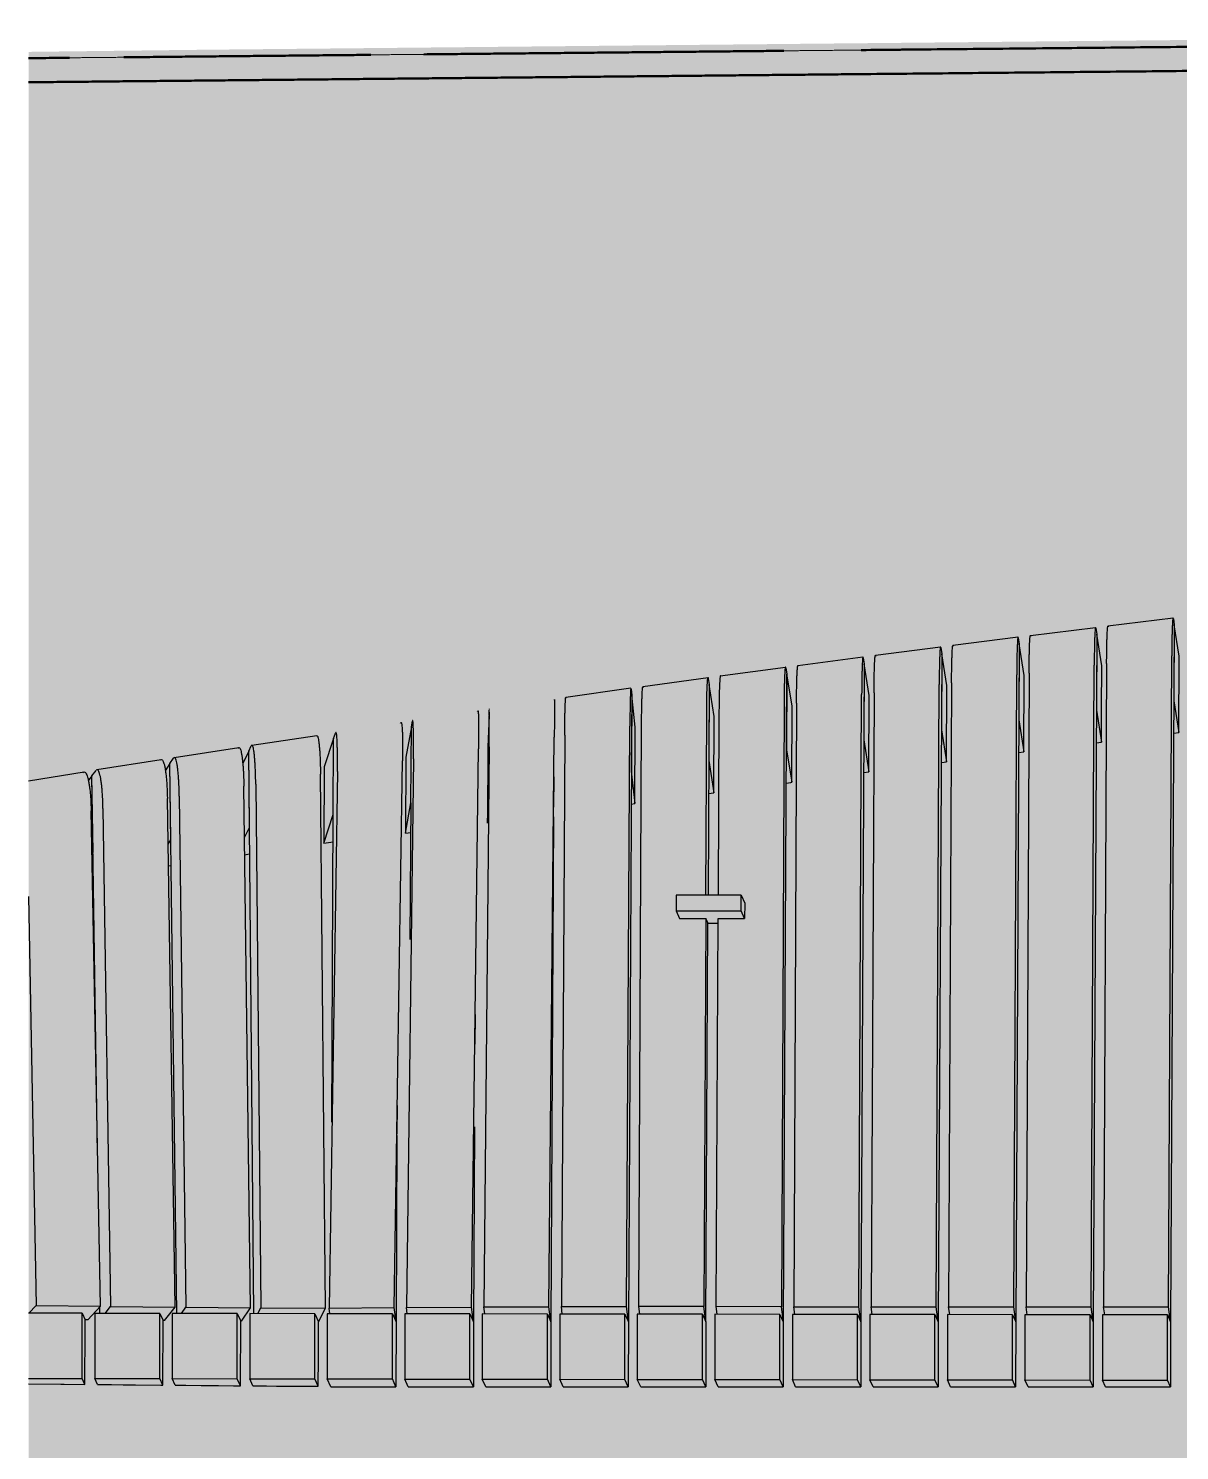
# Model space of a CAD drawing. Header units: metres. Extents: x 0 to 258, y 3 to 25.
# Drawn here: x 18.648 to 19.39, y 22.258 to 23.176 of the extents above; entities that cross this region are included whole.
import ezdxf

# ---------------------------------------------------------------- set-up
doc = ezdxf.new("R2010")
doc.units = ezdxf.units.M
doc.linetypes.add('JacobsDash', pattern=[0.0045, 0.003, -0.0015])
for name, color, linetype, lineweight in [('A-FLOR', 7, 'Continuous', 50), ('A-FLOR-HDLN', 7, 'JacobsDash', 18), ('A-GENM', 7, 'Continuous', 35)]:
    doc.layers.add(name, color=color, linetype=linetype, lineweight=lineweight)

# ---------------------------------------------------------------- blocks, each defined once
blk = doc.blocks.new('BR08_SEATING_NORTH 3 - BR08_SEATING_NORTH 3-5676583-Section 154')
at = {"layer": 'A-GENM', "color": 254, "lineweight": 25, "true_color": 0xd4d4d4}
for p, q in [((345.58702, 22.78455), (345.62903, 22.78974)), ((345.62923, 22.78918), (345.62983, 22.78531)), ((345.63704, 22.79072), (345.67905, 22.7958)), ((345.67984, 22.79137), (345.67751, 22.34152)), ((345.67924, 22.79524), (345.67984, 22.79137)), ((345.67984, 22.79137), (345.67959, 22.74232)), ((345.68301, 22.77106), (345.67984, 22.79137)), ((345.53701, 22.77824), (345.57902, 22.78355)), ((345.57922, 22.78299), (345.57983, 22.7791)), ((345.62983, 22.78531), (345.62753, 22.34152)), ((345.62983, 22.78531), (345.62958, 22.73626)), ((345.63302, 22.76494), (345.62983, 22.78531)), ((345.43697, 22.76519), (345.47898, 22.77074)), ((345.48699, 22.77179), (345.529, 22.77722)), ((345.52982, 22.77276), (345.52756, 22.34152)), ((345.5292, 22.77665), (345.52982, 22.77275)), ((345.52982, 22.77276), (345.52956, 22.72371)), ((345.53303, 22.75228), (345.52982, 22.77276)), ((345.57983, 22.7791), (345.57755, 22.34152)), ((345.57983, 22.7791), (345.57957, 22.73005)), ((345.58302, 22.75868), (345.57983, 22.7791)), ((345.67622, 22.35118), (345.6782, 22.77138)), ((345.68278, 22.72181), (345.68301, 22.77106)), ((345.38692, 22.75846), (345.42893, 22.76412)), ((345.42915, 22.76355), (345.4298, 22.75963)), ((345.47981, 22.76627), (345.47758, 22.34152)), ((345.47919, 22.77017), (345.47981, 22.76626)), ((345.47981, 22.76627), (345.47955, 22.71723)), ((345.48306, 22.74573), (345.47981, 22.76627)), ((345.62624, 22.3512), (345.62818, 22.76533)), ((345.63289, 22.73715), (345.63302, 22.76494)), ((345.63619, 22.76631), (345.63423, 22.3512)), ((345.33697, 22.75158), (345.37899, 22.75737)), ((345.37979, 22.75286), (345.37907, 22.61727)), ((345.37919, 22.75679), (345.37979, 22.75286)), ((345.37979, 22.75286), (345.37953, 22.70384)), ((345.38294, 22.73218), (345.37979, 22.75286)), ((345.4276, 22.34152), (345.4298, 22.75964)), ((345.4298, 22.75964), (345.42954, 22.7106)), ((345.43321, 22.73901), (345.4298, 22.75964)), ((345.52627, 22.35125), (345.52815, 22.75281)), ((345.53615, 22.75384), (345.53427, 22.35124)), ((345.57625, 22.35123), (345.57817, 22.75914)), ((345.5828, 22.70943), (345.58302, 22.75868)), ((345.58617, 22.76015), (345.58425, 22.35122)), ((345.32922, 22.75046), (345.2872, 22.74453)), ((345.32977, 22.74594), (345.32763, 22.34152)), ((345.32936, 22.74988), (345.32977, 22.74595)), ((345.32977, 22.74594), (345.32951, 22.69692)), ((345.33193, 22.72532), (345.32977, 22.74594)), ((345.47629, 22.35128), (345.47812, 22.74634)), ((345.48284, 22.69647), (345.48306, 22.74573)), ((345.48614, 22.74739), (345.48429, 22.35127)), ((345.53281, 22.70303), (345.53303, 22.75228)), ((345.23769, 22.73285), (345.23781, 22.73623)), ((345.38603, 22.73409), (345.38551, 22.61727)), ((345.42804, 22.73974), (345.42631, 22.35132)), ((345.43299, 22.68976), (345.43321, 22.73901)), ((345.43611, 22.74081), (345.4343, 22.3513)), ((345.62958, 22.73626), (345.63279, 22.71569)), ((345.63279, 22.71569), (345.63289, 22.73715)), ((345.67959, 22.74232), (345.68278, 22.72181)), ((345.18759, 22.72553), (345.18407, 22.70607)), ((345.18734, 22.67645), (345.18759, 22.72553)), ((345.18759, 22.72553), (345.18826, 22.72923)), ((345.23769, 22.73285), (345.23697, 22.71262)), ((345.32634, 22.35137), (345.32857, 22.72607)), ((345.33169, 22.67606), (345.33193, 22.72532)), ((345.33434, 22.35137), (345.33613, 22.72722)), ((345.37759, 22.61727), (345.37815, 22.73298)), ((345.38271, 22.68293), (345.38294, 22.73218)), ((345.57957, 22.73005), (345.5828, 22.70943)), ((345.08472, 22.71369), (345.1265, 22.72004)), ((345.13742, 22.71806), (345.13139, 22.6997)), ((345.13718, 22.66891), (345.13742, 22.71806)), ((345.13742, 22.71806), (345.13857, 22.72156)), ((345.27636, 22.35132), (345.27978, 22.71891)), ((345.28655, 22.72012), (345.28436, 22.35134)), ((345.47955, 22.71723), (345.48284, 22.69647)), ((345.52956, 22.72371), (345.53281, 22.70303)), ((345.62947, 22.71528), (345.63279, 22.71569)), ((345.67948, 22.72141), (345.68278, 22.72181)), ((345.03458, 22.70584), (345.07623, 22.71228)), ((345.08261, 22.70974), (345.07877, 22.70185)), ((345.08261, 22.70974), (345.08432, 22.71324)), ((345.08305, 22.66051), (345.08261, 22.70974)), ((345.08584, 22.34686), (345.08261, 22.70974)), ((345.22638, 22.35111), (345.23093, 22.71141)), ((345.23775, 22.71268), (345.23437, 22.35116)), ((345.23697, 22.71262), (345.23671, 22.66338)), ((345.42954, 22.7106), (345.43299, 22.68976)), ((345.57946, 22.70901), (345.5828, 22.70943)), ((344.98145, 22.69396), (344.98413, 22.69746)), ((344.98473, 22.69792), (345.02624, 22.70445)), ((345.0318, 22.70188), (345.02872, 22.6971)), ((345.0318, 22.70188), (345.03407, 22.70538)), ((345.03241, 22.65265), (345.0318, 22.70188)), ((345.03616, 22.34693), (345.0318, 22.70188)), ((345.13139, 22.6997), (345.13113, 22.65047)), ((345.17645, 22.35073), (345.18186, 22.70357)), ((345.18407, 22.70607), (345.18379, 22.65684)), ((345.18889, 22.7049), (345.18439, 22.3508)), ((345.37953, 22.70384), (345.38271, 22.68293)), ((345.52945, 22.70259), (345.53132, 22.70283)), ((345.53132, 22.70283), (345.53281, 22.70303)), ((344.94056, 22.69075), (344.97636, 22.69649)), ((344.98145, 22.69395), (344.97898, 22.69072)), ((344.98218, 22.64473), (344.98145, 22.69395)), ((344.98509, 22.44978), (344.98145, 22.69395)), ((345.08716, 22.68858), (345.09035, 22.35061)), ((345.13218, 22.3503), (345.12895, 22.69492)), ((345.13983, 22.69681), (345.13446, 22.3503)), ((345.27954, 22.69334), (345.2794, 22.67375)), ((345.32951, 22.69692), (345.33169, 22.67606)), ((345.42943, 22.68928), (345.43242, 22.68968)), ((345.43242, 22.68968), (345.43299, 22.68976)), ((345.47944, 22.69602), (345.48284, 22.69647)), ((345.03515, 22.35109), (345.03013, 22.67931)), ((345.03784, 22.68072), (345.04202, 22.35103)), ((345.08374, 22.35066), (345.07949, 22.68715)), ((345.23671, 22.66338), (345.23741, 22.68336)), ((345.37941, 22.68247), (345.38271, 22.68293)), ((344.98691, 22.35158), (344.98099, 22.67134)), ((344.98861, 22.67279), (344.99355, 22.35151)), ((345.18379, 22.65684), (345.18734, 22.67645)), ((345.18691, 22.5882), (345.18735, 22.67645)), ((345.3294, 22.67574), (345.33169, 22.67606)), ((345.13113, 22.65047), (345.13718, 22.66891)), ((345.13629, 22.47046), (345.13719, 22.66891)), ((345.27937, 22.66739), (345.27765, 22.34152)), ((345.03058, 22.64982), (345.03241, 22.65265)), ((345.07991, 22.65405), (345.08305, 22.66051)), ((345.18379, 22.65684), (345.18725, 22.65734)), ((344.9815, 22.64384), (344.98218, 22.64473)), ((345.08005, 22.64302), (345.08091, 22.64315)), ((345.08091, 22.64315), (345.0832, 22.6435)), ((345.13113, 22.65047), (345.13711, 22.65136)), ((345.03079, 22.63583), (345.03218, 22.63604)), ((344.98178, 22.62844), (344.98244, 22.62855)), ((344.94056, 22.61613), (344.94547, 22.35207)), ((345.4004, 22.61683), (345.40268, 22.6118)), ((345.35838, 22.60688), (345.36064, 22.60189)), ((345.40263, 22.6019), (345.4004, 22.60682)), ((345.40268, 22.6118), (345.40263, 22.6019)), ((345.36064, 22.60189), (345.37752, 22.60189)), ((345.37752, 22.60189), (345.37632, 22.35135)), ((345.37897, 22.59896), (345.37752, 22.60189)), ((345.37762, 22.34152), (345.37897, 22.59896)), ((345.37897, 22.59875), (345.3828, 22.59875)), ((345.3828, 22.59875), (345.38543, 22.59875)), ((345.38432, 22.35134), (345.38544, 22.60189)), ((345.38544, 22.60189), (345.40263, 22.6019)), ((345.22876, 22.53984), (345.22859, 22.52068)), ((345.22861, 22.52382), (345.2286, 22.52192)), ((345.17845, 22.48117), (345.17827, 22.46277)), ((345.17826, 22.46172), (345.17768, 22.34152)), ((345.22832, 22.46743), (345.22767, 22.34152)), ((344.94086, 22.34708), (344.94547, 22.35207)), ((344.94547, 22.35207), (344.98691, 22.35158)), ((344.97878, 22.34282), (344.98691, 22.35158)), ((344.98662, 22.34701), (344.98656, 22.35121)), ((344.99003, 22.34701), (344.99355, 22.35151)), ((344.99355, 22.35151), (345.03515, 22.35109)), ((345.02828, 22.34233), (345.03515, 22.3511)), ((345.03931, 22.34693), (345.04202, 22.35103)), ((345.04202, 22.35103), (345.08374, 22.35066)), ((345.07793, 22.34191), (345.08374, 22.35067)), ((345.08843, 22.34685), (345.09035, 22.35061)), ((345.09035, 22.35061), (345.13218, 22.3503)), ((345.12772, 22.34157), (345.13218, 22.35031)), ((345.13446, 22.3503), (345.17645, 22.35073)), ((345.13496, 22.34678), (345.13446, 22.3503)), ((345.17768, 22.34152), (345.17645, 22.35073)), ((345.18439, 22.3508), (345.22638, 22.35111)), ((345.18496, 22.34671), (345.18439, 22.3508)), ((345.22767, 22.34152), (345.22638, 22.35111)), ((345.23437, 22.35116), (345.27636, 22.35132)), ((345.23498, 22.34663), (345.23437, 22.35116)), ((345.27765, 22.34152), (345.27636, 22.35132)), ((345.28436, 22.35134), (345.32634, 22.35137)), ((345.28499, 22.34655), (345.28436, 22.35134)), ((345.32763, 22.34152), (345.32634, 22.35137)), ((345.33498, 22.34648), (345.33434, 22.35136)), ((345.37632, 22.35135), (345.33434, 22.35136)), ((345.37762, 22.34152), (345.37633, 22.35134)), ((345.38497, 22.3464), (345.38432, 22.35134)), ((345.42631, 22.35131), (345.38432, 22.35134)), ((345.4276, 22.34152), (345.42631, 22.35131)), ((345.4343, 22.3513), (345.47629, 22.35128)), ((345.43496, 22.34632), (345.4343, 22.3513)), ((345.47758, 22.34152), (345.47629, 22.35128)), ((345.48429, 22.35127), (345.52627, 22.35125)), ((345.48495, 22.34625), (345.48429, 22.35127)), ((345.52756, 22.34152), (345.52627, 22.35125)), ((345.53427, 22.35124), (345.57625, 22.35122)), ((345.53494, 22.34617), (345.53427, 22.35124)), ((345.57755, 22.34152), (345.57626, 22.35122)), ((345.58425, 22.35122), (345.62624, 22.3512)), ((345.58493, 22.34609), (345.58425, 22.35122)), ((345.62753, 22.34152), (345.62624, 22.3512)), ((345.63423, 22.3512), (345.67622, 22.35118)), ((345.63493, 22.34602), (345.63423, 22.3512)), ((345.67751, 22.34152), (345.67622, 22.35118)), ((344.97525, 22.34703), (344.97715, 22.34283)), ((344.97712, 22.33634), (344.97715, 22.34283)), ((344.97878, 22.34282), (344.97715, 22.34283)), ((345.02527, 22.34695), (345.02736, 22.34234)), ((345.02716, 22.30071), (345.02736, 22.34234)), ((345.02828, 22.34233), (345.02736, 22.34234)), ((345.07528, 22.34687), (345.07753, 22.34192)), ((345.07733, 22.30028), (345.07753, 22.34192)), ((345.1253, 22.3468), (345.12767, 22.34157)), ((345.12756, 22.31838), (345.12767, 22.34157)), ((345.17532, 22.34672), (345.17767, 22.34152)), ((345.17767, 22.34152), (345.17761, 22.29959)), ((345.22534, 22.34665), (345.22766, 22.34152)), ((345.22766, 22.34152), (345.22759, 22.29959)), ((345.27535, 22.34657), (345.27764, 22.34152)), ((345.27764, 22.34152), (345.27758, 22.29959)), ((345.32537, 22.34649), (345.32762, 22.34152)), ((345.32762, 22.34152), (345.32756, 22.29959)), ((345.37539, 22.34642), (345.37761, 22.34152)), ((345.37761, 22.34152), (345.37754, 22.29959)), ((345.42541, 22.34634), (345.42759, 22.34152)), ((345.42759, 22.34152), (345.42752, 22.29959)), ((345.47542, 22.34626), (345.47757, 22.34152)), ((345.47757, 22.34152), (345.47751, 22.29959)), ((345.52544, 22.34619), (345.52755, 22.34152)), ((345.52755, 22.34152), (345.52749, 22.29959)), ((345.57546, 22.34611), (345.57754, 22.34152)), ((345.57754, 22.34152), (345.57747, 22.29959)), ((345.62548, 22.34603), (345.62752, 22.34152)), ((345.62752, 22.34152), (345.62745, 22.29959)), ((345.67549, 22.34596), (345.6775, 22.34152)), ((345.6775, 22.34152), (345.67744, 22.29959)), ((344.97695, 22.3012), (344.97712, 22.33634)), ((345.12747, 22.29993), (345.12756, 22.31838)), ((344.97695, 22.3012), (344.97525, 22.30496)), ((344.98499, 22.30112), (344.98325, 22.30494)), ((345.02716, 22.30071), (345.02527, 22.30488)), ((345.03519, 22.30064), (345.03327, 22.30487)), ((345.07733, 22.30028), (345.07528, 22.3048)), ((345.08536, 22.30022), (345.08329, 22.30479)), ((345.12747, 22.29993), (345.1253, 22.30473)), ((345.13561, 22.29963), (345.1333, 22.30472)), ((345.17761, 22.29959), (345.17532, 22.30465)), ((345.18559, 22.29963), (345.18332, 22.30464)), ((345.22759, 22.29959), (345.22534, 22.30457)), ((345.23559, 22.29959), (345.23334, 22.30456)), ((345.27758, 22.29959), (345.27535, 22.3045)), ((345.28557, 22.29959), (345.28336, 22.30449)), ((345.32756, 22.29959), (345.32537, 22.30442)), ((345.33556, 22.29959), (345.33337, 22.30441)), ((345.37754, 22.29959), (345.37539, 22.30434)), ((345.38554, 22.29959), (345.38339, 22.30433)), ((345.42752, 22.29959), (345.42541, 22.30427)), ((345.43552, 22.29959), (345.43341, 22.30426)), ((345.47751, 22.29959), (345.47542, 22.30419)), ((345.4855, 22.29959), (345.48343, 22.30418)), ((345.52749, 22.29959), (345.52544, 22.30411)), ((345.53549, 22.29959), (345.53344, 22.3041)), ((345.57747, 22.29959), (345.57546, 22.30404)), ((345.58547, 22.29959), (345.58346, 22.30403)), ((345.62745, 22.29959), (345.62548, 22.30396)), ((345.63545, 22.29959), (345.63348, 22.30395)), ((345.67744, 22.29959), (345.67549, 22.30388)), ((344.94056, 22.30161), (344.96132, 22.30137)), ((344.96132, 22.30137), (344.9635, 22.30135)), ((344.9635, 22.30135), (344.97695, 22.3012)), ((344.98499, 22.30112), (344.98604, 22.30111)), ((344.98604, 22.30111), (344.99377, 22.30103)), ((344.99377, 22.30103), (344.99408, 22.30102)), ((344.99408, 22.30102), (345.00166, 22.30095)), ((345.00166, 22.30095), (345.00553, 22.30091)), ((345.00553, 22.30091), (345.00967, 22.30087)), ((345.00967, 22.30087), (345.02589, 22.30072)), ((345.02589, 22.30072), (345.02716, 22.30071)), ((345.03519, 22.30064), (345.04205, 22.30057)), ((345.04205, 22.30057), (345.05206, 22.30049)), ((345.05206, 22.30049), (345.0578, 22.30044)), ((345.0578, 22.30044), (345.06321, 22.3004)), ((345.06321, 22.3004), (345.0728, 22.30032)), ((345.0728, 22.30032), (345.0739, 22.30031)), ((345.0739, 22.30031), (345.07733, 22.30028)), ((345.08536, 22.30022), (345.08692, 22.30021)), ((345.08692, 22.30021), (345.09403, 22.30016)), ((345.09403, 22.30016), (345.1005, 22.30011)), ((345.1005, 22.30011), (345.11357, 22.30002)), ((345.11357, 22.30002), (345.11404, 22.30002)), ((345.11404, 22.30002), (345.12747, 22.29993)), ((345.13561, 22.29963), (345.1409, 22.29961)), ((345.1409, 22.29961), (345.14489, 22.29959)), ((345.14489, 22.29959), (345.17761, 22.29959)), ((345.18559, 22.29963), (345.19088, 22.29961)), ((345.19088, 22.29961), (345.19487, 22.29959)), ((345.19487, 22.29959), (345.22759, 22.29959)), ((345.23559, 22.29959), (345.27758, 22.29959)), ((345.28557, 22.29959), (345.32756, 22.29959)), ((345.33556, 22.29959), (345.37754, 22.29959)), ((345.38554, 22.29959), (345.42752, 22.29959)), ((345.43552, 22.29959), (345.47751, 22.29959)), ((345.4855, 22.29959), (345.52749, 22.29959)), ((345.53549, 22.29959), (345.57747, 22.29959)), ((345.58547, 22.29959), (345.62745, 22.29959)), ((345.63545, 22.29959), (345.67744, 22.29959))]:
    blk.add_line(p, q, dxfattribs=at)
at = {"layer": 'A-GENM', "color": 7, "lineweight": 25, "true_color": 0xefefef}
for p, q in [((345.4004, 22.61683), (345.35838, 22.6169)), ((345.35838, 22.6169), (345.35838, 22.60688)), ((345.4004, 22.60682), (345.4004, 22.61683)), ((345.35838, 22.60688), (345.4004, 22.60682)), ((344.97525, 22.34703), (344.94056, 22.34708)), ((344.97525, 22.30496), (344.97525, 22.34703)), ((344.98325, 22.34702), (344.98325, 22.30494)), ((345.02527, 22.34695), (344.98325, 22.34702)), ((345.02527, 22.30488), (345.02527, 22.34695)), ((345.03327, 22.34694), (345.03327, 22.30487)), ((345.07528, 22.34687), (345.03327, 22.34694)), ((345.07528, 22.3048), (345.07528, 22.34687)), ((345.08329, 22.34686), (345.08329, 22.30479)), ((345.1253, 22.3468), (345.08329, 22.34686)), ((345.1253, 22.30473), (345.1253, 22.3468)), ((345.1333, 22.34679), (345.1333, 22.30472)), ((345.17532, 22.34672), (345.1333, 22.34679)), ((345.17532, 22.30465), (345.17532, 22.34672)), ((345.18332, 22.34671), (345.18332, 22.30464)), ((345.22534, 22.34665), (345.18332, 22.34671)), ((345.22534, 22.30457), (345.22534, 22.34665)), ((345.23334, 22.34663), (345.23334, 22.30456)), ((345.27535, 22.34657), (345.23334, 22.34663)), ((345.27535, 22.3045), (345.27535, 22.34657)), ((345.28336, 22.34656), (345.28336, 22.30449)), ((345.32537, 22.34649), (345.28336, 22.34656)), ((345.32537, 22.30442), (345.32537, 22.34649)), ((345.33337, 22.34648), (345.33337, 22.30441)), ((345.37539, 22.34642), (345.33337, 22.34648)), ((345.37539, 22.30434), (345.37539, 22.34642)), ((345.38339, 22.3464), (345.38339, 22.30433)), ((345.42541, 22.34634), (345.38339, 22.3464)), ((345.42541, 22.30427), (345.42541, 22.34634)), ((345.43341, 22.34633), (345.43341, 22.30426)), ((345.47542, 22.34626), (345.43341, 22.34633)), ((345.47542, 22.30419), (345.47542, 22.34626)), ((345.48343, 22.34625), (345.48343, 22.30418)), ((345.52544, 22.34619), (345.48343, 22.34625)), ((345.52544, 22.30411), (345.52544, 22.34619)), ((345.53344, 22.34617), (345.53344, 22.3041)), ((345.57546, 22.34611), (345.53344, 22.34617)), ((345.57546, 22.30404), (345.57546, 22.34611)), ((345.58346, 22.3461), (345.58346, 22.30403)), ((345.62548, 22.34603), (345.58346, 22.3461)), ((345.62548, 22.30396), (345.62548, 22.34603)), ((345.63348, 22.34602), (345.63348, 22.30395)), ((345.67549, 22.34596), (345.63348, 22.34602)), ((345.67549, 22.30388), (345.67549, 22.34596)), ((344.94056, 22.30501), (344.97525, 22.30496)), ((344.98325, 22.30494), (345.02527, 22.30488)), ((345.03327, 22.30487), (345.07528, 22.3048)), ((345.08329, 22.30479), (345.1253, 22.30473)), ((345.1333, 22.30472), (345.17532, 22.30465)), ((345.18332, 22.30464), (345.22534, 22.30457)), ((345.23334, 22.30456), (345.27535, 22.3045)), ((345.28336, 22.30449), (345.32537, 22.30442)), ((345.33337, 22.30441), (345.37539, 22.30434)), ((345.38339, 22.30433), (345.42541, 22.30427)), ((345.43341, 22.30426), (345.47542, 22.30419)), ((345.48343, 22.30418), (345.52544, 22.30411)), ((345.53344, 22.3041), (345.57546, 22.30404)), ((345.58346, 22.30403), (345.62548, 22.30396)), ((345.63348, 22.30395), (345.67549, 22.30388))]:
    blk.add_line(p, q, dxfattribs=at)
at = {"layer": 'A-GENM', "color": 254, "lineweight": 25, "true_color": 0xd4d4d4}
for points, knots in [([(345.62923, 22.78918), (345.62914, 22.78964), (345.62902, 22.78985), (345.62886, 22.78916), (345.62879, 22.78851), (345.62875, 22.7881)], [0, 0, 0, 0, 0.1666667, 0.25, 0.3333333, 0.3333333, 0.3333333, 0.3333333]), ([(345.63619, 22.76631), (345.63621, 22.76909), (345.63624, 22.77292), (345.63631, 22.77737), (345.63638, 22.78037), (345.63646, 22.78311), (345.63655, 22.78558), (345.63665, 22.78764), (345.63676, 22.78917), (345.63687, 22.79014), (345.63702, 22.79083), (345.63715, 22.79062), (345.63723, 22.79016)], [0, 0, 0, 0, 0.166667, 0.25, 0.333333, 0.416667, 0.5, 0.583333, 0.666667, 0.75, 0.833333, 1, 1, 1, 1]), ([(345.67924, 22.79524), (345.67915, 22.79569), (345.67903, 22.7959), (345.67888, 22.79521), (345.6788, 22.79456), (345.67877, 22.79415)], [0, 0, 0, 0, 0.1666667, 0.25, 0.3333333, 0.3333333, 0.3333333, 0.3333333]), ([(345.57922, 22.78299), (345.57913, 22.78345), (345.579, 22.78366), (345.57885, 22.78297), (345.57878, 22.78232), (345.57874, 22.78191)], [0, 0, 0, 0, 0.1666667, 0.25, 0.3333333, 0.3333333, 0.3333333, 0.3333333]), ([(345.58617, 22.76015), (345.58619, 22.76292), (345.58622, 22.76675), (345.5863, 22.77121), (345.58636, 22.7742), (345.58644, 22.77694), (345.58653, 22.77941), (345.58664, 22.78147), (345.58675, 22.783), (345.58685, 22.78397), (345.58701, 22.78466), (345.58713, 22.78445), (345.58722, 22.78399)], [0, 0, 0, 0, 0.166667, 0.25, 0.333333, 0.416667, 0.5, 0.583333, 0.666667, 0.75, 0.833333, 1, 1, 1, 1]), ([(345.67839, 22.78539), (345.67836, 22.78443), (345.67832, 22.78244), (345.67825, 22.77798), (345.67821, 22.77415), (345.6782, 22.77138)], [0.6666667, 0.6666667, 0.6666667, 0.6666667, 0.75, 0.8333333, 1, 1, 1, 1]), ([(345.47919, 22.77017), (345.4791, 22.77063), (345.47897, 22.77085), (345.47881, 22.77017), (345.47874, 22.76952), (345.4787, 22.7691)], [0, 0, 0, 0, 0.1666667, 0.25, 0.3333333, 0.3333333, 0.3333333, 0.3333333]), ([(345.48614, 22.74739), (345.48615, 22.75017), (345.48619, 22.754), (345.48626, 22.75845), (345.48632, 22.76145), (345.4864, 22.76419), (345.4865, 22.76665), (345.4866, 22.76872), (345.48671, 22.77024), (345.48682, 22.77121), (345.48698, 22.77189), (345.48711, 22.77168), (345.48719, 22.77122)], [0, 0, 0, 0, 0.166667, 0.25, 0.333333, 0.416667, 0.5, 0.583333, 0.666667, 0.75, 0.833333, 1, 1, 1, 1]), ([(345.5292, 22.77665), (345.52912, 22.77711), (345.52899, 22.77732), (345.52883, 22.77664), (345.52876, 22.77599), (345.52872, 22.77557)], [0, 0, 0, 0, 0.1666667, 0.25, 0.3333333, 0.3333333, 0.3333333, 0.3333333]), ([(345.53615, 22.75384), (345.53617, 22.75661), (345.53621, 22.76044), (345.53628, 22.7649), (345.53634, 22.76789), (345.53642, 22.77063), (345.53652, 22.7731), (345.53662, 22.77516), (345.53673, 22.77669), (345.53684, 22.77766), (345.537, 22.77835), (345.53712, 22.77813), (345.53721, 22.77767)], [0, 0, 0, 0, 0.166667, 0.25, 0.333333, 0.416667, 0.5, 0.583333, 0.666667, 0.75, 0.833333, 1, 1, 1, 1]), ([(345.57836, 22.77315), (345.57833, 22.7722), (345.57829, 22.7702), (345.57822, 22.76574), (345.57818, 22.76191), (345.57817, 22.75914)], [0.6666667, 0.6666667, 0.6666667, 0.6666667, 0.75, 0.8333333, 1, 1, 1, 1]), ([(345.62837, 22.77934), (345.62835, 22.77839), (345.6283, 22.77639), (345.62823, 22.77193), (345.6282, 22.7681), (345.62818, 22.76533)], [0.6666667, 0.6666667, 0.6666667, 0.6666667, 0.75, 0.8333333, 1, 1, 1, 1]), ([(345.42915, 22.76355), (345.42905, 22.76401), (345.42892, 22.76423), (345.42876, 22.76355), (345.42868, 22.76291), (345.42864, 22.76249)], [0, 0, 0, 0, 0.1666667, 0.25, 0.3333333, 0.3333333, 0.3333333, 0.3333333]), ([(345.43611, 22.74081), (345.43613, 22.74358), (345.43616, 22.74741), (345.43623, 22.75187), (345.4363, 22.75486), (345.43638, 22.7576), (345.43648, 22.76006), (345.43658, 22.76213), (345.43669, 22.76365), (345.4368, 22.76462), (345.43696, 22.7653), (345.43709, 22.76508), (345.43718, 22.76462)], [0, 0, 0, 0, 0.166667, 0.25, 0.333333, 0.416667, 0.5, 0.583333, 0.666667, 0.75, 0.833333, 1, 1, 1, 1]), ([(345.52834, 22.76682), (345.52831, 22.76587), (345.52827, 22.76387), (345.5282, 22.75941), (345.52816, 22.75558), (345.52815, 22.75281)], [0.6666667, 0.6666667, 0.6666667, 0.6666667, 0.75, 0.8333333, 1, 1, 1, 1]), ([(345.42824, 22.75375), (345.42821, 22.75279), (345.42817, 22.7508), (345.42809, 22.74634), (345.42806, 22.74251), (345.42804, 22.73973)], [0.6666667, 0.6666667, 0.6666667, 0.6666667, 0.75, 0.8333333, 1, 1, 1, 1]), ([(345.47831, 22.76035), (345.47829, 22.7594), (345.47824, 22.7574), (345.47817, 22.75294), (345.47814, 22.74911), (345.47812, 22.74634)], [0.6666667, 0.6666667, 0.6666667, 0.6666667, 0.75, 0.8333333, 1, 1, 1, 1]), ([(345.27987, 22.74281), (345.27988, 22.74327), (345.27991, 22.74348), (345.27992, 22.7428), (345.27993, 22.74215), (345.27993, 22.74173)], [0, 0, 0, 0, 0.1666667, 0.25, 0.3333333, 0.3333333, 0.3333333, 0.3333333]), ([(345.28655, 22.72012), (345.28656, 22.72289), (345.2866, 22.72672), (345.28666, 22.73118), (345.28671, 22.73418), (345.28678, 22.73692), (345.28685, 22.73939), (345.28693, 22.74146), (345.28701, 22.74298), (345.28708, 22.74395), (345.28719, 22.74463), (345.28728, 22.74442), (345.28734, 22.74395)], [0, 0, 0, 0, 0.166667, 0.25, 0.333333, 0.416667, 0.5, 0.583333, 0.666667, 0.75, 0.833333, 1, 1, 1, 1]), ([(345.32936, 22.74988), (345.3293, 22.75035), (345.32921, 22.75057), (345.3291, 22.74989), (345.32903, 22.74892), (345.32895, 22.7474), (345.32887, 22.74533), (345.3288, 22.74287), (345.32873, 22.74013), (345.32868, 22.73713), (345.32862, 22.73267), (345.32858, 22.72884), (345.32857, 22.72607)], [0, 0, 0, 0, 0.166667, 0.25, 0.333333, 0.416667, 0.5, 0.583333, 0.666667, 0.75, 0.833333, 1, 1, 1, 1]), ([(345.33613, 22.72721), (345.33615, 22.72998), (345.33618, 22.73381), (345.33625, 22.73827), (345.33632, 22.74126), (345.3364, 22.744), (345.33649, 22.74646), (345.3366, 22.74852), (345.3367, 22.75005), (345.33681, 22.75101), (345.33696, 22.75169), (345.33709, 22.75146), (345.33717, 22.751)], [0, 0, 0, 0, 0.166667, 0.25, 0.333333, 0.416667, 0.5, 0.583333, 0.666667, 0.75, 0.833333, 1, 1, 1, 1]), ([(345.23033, 22.73552), (345.23042, 22.73597), (345.23055, 22.73616), (345.23069, 22.73545), (345.23078, 22.73445), (345.23086, 22.7329), (345.23092, 22.7308), (345.23097, 22.7283), (345.231, 22.72553), (345.23101, 22.72252), (345.23099, 22.71803), (345.23096, 22.71419), (345.23093, 22.71141)], [0, 0, 0, 0, 0.166667, 0.25, 0.333333, 0.416667, 0.5, 0.583333, 0.666667, 0.75, 0.833333, 1, 1, 1, 1]), ([(345.23775, 22.71268), (345.23778, 22.71546), (345.23781, 22.7193), (345.23785, 22.72378), (345.23787, 22.72678), (345.23788, 22.72954), (345.23789, 22.73203), (345.2379, 22.73412), (345.2379, 22.73515), (345.23789, 22.73557)], [0, 0, 0, 0, 0.1666667, 0.25, 0.3333333, 0.4166667, 0.5, 0.5833333, 0.6666667, 0.6666667, 0.6666667, 0.6666667]), ([(345.27993, 22.74173), (345.27993, 22.74131), (345.27993, 22.74029), (345.27993, 22.73821), (345.27991, 22.73574), (345.2799, 22.73299), (345.27988, 22.72999), (345.27984, 22.72552), (345.2798, 22.72168), (345.27978, 22.71891)], [0.3333333, 0.3333333, 0.3333333, 0.3333333, 0.4166667, 0.5, 0.5833333, 0.6666667, 0.75, 0.8333333, 1, 1, 1, 1]), ([(345.18064, 22.72801), (345.1808, 22.72843), (345.18102, 22.72859), (345.18128, 22.72784), (345.18144, 22.72681), (345.18159, 22.72522), (345.18172, 22.72309), (345.18182, 22.72056), (345.18189, 22.71776), (345.18192, 22.71473), (345.18194, 22.71022), (345.1819, 22.70636), (345.18186, 22.70357)], [0, 0, 0, 0, 0.166667, 0.25, 0.333333, 0.416667, 0.5, 0.583333, 0.666667, 0.75, 0.833333, 1, 1, 1, 1]), ([(345.18889, 22.7049), (345.18892, 22.70769), (345.18896, 22.71154), (345.18897, 22.71604), (345.18896, 22.71907), (345.18893, 22.72186), (345.18888, 22.72438), (345.18881, 22.72649), (345.18873, 22.72807), (345.18863, 22.72909), (345.18849, 22.72983), (345.18836, 22.72967), (345.18826, 22.72923)], [0, 0, 0, 0, 0.166667, 0.25, 0.333333, 0.416667, 0.5, 0.583333, 0.666667, 0.75, 0.833333, 1, 1, 1, 1]), ([(345.12611, 22.71959), (345.12635, 22.71999), (345.1267, 22.72012), (345.12713, 22.71932), (345.12743, 22.71827), (345.12773, 22.71666), (345.12801, 22.71451), (345.12826, 22.71196), (345.12848, 22.70915), (345.12865, 22.7061), (345.12883, 22.70158), (345.12892, 22.69771), (345.12895, 22.69492)], [0, 0, 0, 0, 0.166667, 0.25, 0.333333, 0.416667, 0.5, 0.583333, 0.666667, 0.75, 0.833333, 1, 1, 1, 1]), ([(345.13983, 22.69681), (345.13987, 22.6996), (345.1399, 22.70347), (345.13989, 22.708), (345.13985, 22.71106), (345.13978, 22.71388), (345.13967, 22.71644), (345.13954, 22.7186), (345.13939, 22.72022), (345.13922, 22.72128), (345.13896, 22.72208), (345.13873, 22.72196), (345.13857, 22.72156)], [0, 0, 0, 0, 0.166667, 0.25, 0.333333, 0.416667, 0.5, 0.583333, 0.666667, 0.75, 0.833333, 1, 1, 1, 1]), ([(345.07571, 22.71183), (345.07604, 22.71223), (345.0765, 22.71236), (345.07707, 22.71156), (345.07747, 22.71051), (345.07786, 22.7089), (345.07824, 22.70675), (345.07857, 22.7042), (345.07886, 22.70139), (345.07909, 22.69834), (345.07933, 22.69381), (345.07944, 22.68994), (345.07949, 22.68715)], [0, 0, 0, 0, 0.166667, 0.25, 0.333333, 0.416667, 0.5, 0.583333, 0.666667, 0.75, 0.833333, 1, 1, 1, 1]), ([(345.08564, 22.71183), (345.08554, 22.71228), (345.08534, 22.71298), (345.08491, 22.71377), (345.08457, 22.71364), (345.08432, 22.71324)], [0.6666667, 0.6666667, 0.6666667, 0.6666667, 0.75, 0.8333333, 1, 1, 1, 1]), ([(344.98621, 22.69606), (344.98606, 22.6965), (344.98574, 22.69721), (344.98506, 22.698), (344.98451, 22.69787), (344.98413, 22.69747)], [0.6666667, 0.6666667, 0.6666667, 0.6666667, 0.75, 0.8333333, 1, 1, 1, 1]), ([(345.02564, 22.704), (345.02603, 22.70441), (345.02658, 22.70453), (345.02725, 22.70374), (345.02773, 22.70268), (345.02819, 22.70107), (345.02864, 22.69892), (345.02904, 22.69637), (345.02938, 22.69355), (345.02965, 22.6905), (345.02994, 22.68598), (345.03007, 22.68211), (345.03013, 22.67931)], [0, 0, 0, 0, 0.166667, 0.25, 0.333333, 0.416667, 0.5, 0.583333, 0.666667, 0.75, 0.833333, 1, 1, 1, 1]), ([(345.03583, 22.70398), (345.03569, 22.70442), (345.03543, 22.70513), (345.03486, 22.70592), (345.03439, 22.70579), (345.03407, 22.70539)], [0.6666667, 0.6666667, 0.6666667, 0.6666667, 0.75, 0.8333333, 1, 1, 1, 1]), ([(345.08716, 22.68858), (345.08713, 22.69138), (345.08704, 22.69524), (345.08686, 22.69976), (345.08675, 22.7018), (345.08668, 22.70277)], [0, 0, 0, 0, 0.1666667, 0.25, 0.3333333, 0.3333333, 0.3333333, 0.3333333]), ([(344.97567, 22.69604), (344.97613, 22.69644), (344.97678, 22.69657), (344.97758, 22.69577), (344.97814, 22.69472), (344.97869, 22.6931), (344.97922, 22.69095), (344.9797, 22.6884), (344.9801, 22.68559), (344.98042, 22.68253), (344.98076, 22.67801), (344.98093, 22.67414), (344.98099, 22.67134)], [0, 0, 0, 0, 0.166667, 0.25, 0.333333, 0.416667, 0.5, 0.583333, 0.666667, 0.75, 0.833333, 1, 1, 1, 1]), ([(345.03784, 22.68072), (345.0378, 22.68351), (345.03769, 22.68738), (345.03744, 22.6919), (345.03729, 22.69394), (345.0372, 22.69491)], [0, 0, 0, 0, 0.1666667, 0.25, 0.3333333, 0.3333333, 0.3333333, 0.3333333]), ([(344.98861, 22.67279), (344.98856, 22.67558), (344.98842, 22.67945), (344.98813, 22.68398), (344.98795, 22.68601), (344.98785, 22.68699)], [0, 0, 0, 0, 0.1666667, 0.25, 0.3333333, 0.3333333, 0.3333333, 0.3333333])]:
    blk.add_open_spline(points, degree=3, knots=knots, dxfattribs=at)
for points in [[(345.67877, 22.79415), (345.67873, 22.79373), (345.67866, 22.79271), (345.67856, 22.79064), (345.67847, 22.78817), (345.67841, 22.78635), (345.67839, 22.78539)], [(345.57874, 22.78191), (345.5787, 22.78149), (345.57863, 22.78047), (345.57853, 22.77841), (345.57843, 22.77594), (345.57838, 22.77411), (345.57836, 22.77315)], [(345.62875, 22.7881), (345.62872, 22.78768), (345.62865, 22.78666), (345.62854, 22.78459), (345.62845, 22.78213), (345.6284, 22.7803), (345.62837, 22.77934)], [(345.52872, 22.77557), (345.52869, 22.77516), (345.52862, 22.77414), (345.52851, 22.77208), (345.52842, 22.76961), (345.52836, 22.76778), (345.52834, 22.76682)], [(345.42864, 22.76249), (345.4286, 22.76207), (345.42853, 22.76106), (345.42842, 22.759), (345.42832, 22.75653), (345.42826, 22.7547), (345.42824, 22.75375)], [(345.4787, 22.7691), (345.47867, 22.76869), (345.47859, 22.76767), (345.47849, 22.7656), (345.47839, 22.76314), (345.47834, 22.76131), (345.47831, 22.76035)], [(345.37815, 22.73298), (345.37823, 22.73815), (345.37827, 22.74791), (345.37872, 22.75708), (345.379, 22.75782), (345.37919, 22.75679)], [(345.38714, 22.75788), (345.38694, 22.75891), (345.38663, 22.75818), (345.38616, 22.74901), (345.38611, 22.73925), (345.38603, 22.73409)], [(345.23786, 22.73718), (345.23785, 22.7372), (345.23784, 22.73704), (345.23782, 22.7367)], [(345.08668, 22.70277), (345.08662, 22.70375), (345.08647, 22.70562), (345.08622, 22.70817), (345.08594, 22.71032), (345.08574, 22.71139), (345.08564, 22.71183)], [(345.0372, 22.69491), (345.03712, 22.69589), (345.03693, 22.69776), (345.03659, 22.70031), (345.03622, 22.70246), (345.03596, 22.70353), (345.03583, 22.70398)], [(344.98785, 22.68699), (344.98775, 22.68797), (344.98752, 22.68984), (344.98712, 22.69239), (344.98668, 22.69454), (344.98637, 22.69561), (344.98621, 22.69606)]]:
    blk.add_open_spline(points, degree=3, dxfattribs=at)
blk = doc.blocks.new('T2DPAA-T2D-C3S-DU-M3D-100304_rvt-6-Section 154')
at = {"layer": 'A-GENM', "color": 254, "lineweight": 25, "true_color": 0xd4d4d4}
blk.add_blockref('BR08_SEATING_NORTH 3 - BR08_SEATING_NORTH 3-5676583-Section 154', (0, 0), dxfattribs=at)

msp = doc.modelspace()

# ---------------------------------------------------------------- hatches: boundary and pattern name
at = {"layer": 'A-FLOR', "lineweight": 5, "true_color": 0xc0c0c0}
h = msp.add_hatch(color=9, dxfattribs=at)
h.paths.add_polyline_path([(19.65934, 23.17127), (19.65554, 23.17144), (19.65835, 23.17127)])
h.paths.add_polyline_path([(19.68659, 23.16722), (19.6866, 23.16722), (20.11363, 23.1714), (20.11363, 23.17627), (19.66465, 23.17154), (19.63406, 23.17122), (19.68338, 23.16747)])
h.paths.add_polyline_path([(19.56584, 23.17016), (19.56217, 23.17046), (19.56217, 23.17046), (19.56392, 23.17017)])
h.paths.add_polyline_path([(19.10508, 23.16531), (19.10382, 23.16562), (19.10382, 23.16562), (19.10464, 23.16532)])
h.paths.add_polyline_path([(18.64775, 23.15708), (19.68659, 23.16722), (19.63392, 23.17121), (19.63368, 23.17121), (19.59309, 23.17071), (19.5863, 23.17071), (18.75824, 23.16249), (18.64775, 23.16115), (18.64775, 23.15709)])
h.paths.add_polyline_path([(18.83918, 23.15894), (18.83811, 23.15923), (18.83098, 23.16113)])
h.paths.add_polyline_path([(19.33545, 23.16379), (19.33545, 23.16379), (19.33413, 23.16403)])
for points in [[(18.64775, 23.14154), (20.11363, 23.15587), (20.11363, 23.1714), (18.64775, 23.15707), (18.64775, 23.15564)], [(18.64775, 21.95702), (20.11363, 21.97134), (20.11363, 23.15587), (18.64775, 23.14153), (18.64775, 21.95713)]]:
    msp.add_hatch(color=9, dxfattribs=at).paths.add_polyline_path(points)

# ---------------------------------------------------------------- linework, layer by layer
at = {"layer": 'A-FLOR'}
for points, knots in [([(18.6477, 23.15708), (18.64916, 23.15709), (18.6536, 23.15713), (18.66111, 23.15721), (18.66848, 23.15728), (18.67284, 23.15732), (18.67418, 23.15733)], [-0.805784129, -0.805784129, -0.805784129, -0.805784129, -0.8056640625, -0.8054199219, -0.8051757812, -0.8050678464, -0.8050678464, -0.8050678464, -0.8050678464]), ([(18.70931, 23.15767), (18.71422, 23.15772), (18.72494, 23.15783), (18.73804, 23.15795), (18.7488, 23.15806), (18.75949, 23.15816), (18.77275, 23.15829), (18.78868, 23.15845), (18.80496, 23.15861), (18.82196, 23.15877), (18.83977, 23.15895), (18.85543, 23.1591), (18.86505, 23.15919), (18.86861, 23.15923)], [-0.804115879, -0.804115879, -0.804115879, -0.804115879, -0.803710938, -0.803222656, -0.802978516, -0.802734375, -0.802246094, -0.801757812, -0.801269531, -0.80078125, -0.800292969, -0.799804688, -0.799517689, -0.799517689, -0.799517689, -0.799517689]), ([(18.90285, 23.15956), (18.90581, 23.15959), (18.91459, 23.15967), (18.92891, 23.15981), (18.94581, 23.15998), (18.96235, 23.16014), (18.97605, 23.16027), (18.98705, 23.16038), (18.99546, 23.16046), (19.00437, 23.16055), (19.01286, 23.16063), (19.02112, 23.16072), (19.03185, 23.16082), (19.04214, 23.16092), (19.05209, 23.16102), (19.05932, 23.16109), (19.06677, 23.16116), (19.07446, 23.16124), (19.08243, 23.16131), (19.09307, 23.16142), (19.1064, 23.16155), (19.12129, 23.16169), (19.13078, 23.16179), (19.13505, 23.16183)], [-0.798586202, -0.798586202, -0.798586202, -0.798586202, -0.798339844, -0.797851562, -0.797363281, -0.796875, -0.796386719, -0.796142578, -0.795898438, -0.795654297, -0.795410156, -0.795166016, -0.794921875, -0.794433594, -0.794189453, -0.793945312, -0.793701172, -0.793457031, -0.793212891, -0.79296875, -0.792480469, -0.791992188, -0.791588892, -0.791588892, -0.791588892, -0.791588892]), ([(19.21009, 23.16256), (19.21165, 23.16258), (19.22347, 23.16269), (19.2456, 23.16291), (19.2775, 23.16322), (19.29909, 23.16343), (19.31038, 23.16354)], [-0.789210253, -0.789210253, -0.789210253, -0.789210253, -0.7890625, -0.788085938, -0.787109375, -0.786038734, -0.786038734, -0.786038734, -0.786038734]), ([(19.31039, 23.16354), (19.31969, 23.16363), (19.34959, 23.16393), (19.38304, 23.16425), (19.40718, 23.16449), (19.41072, 23.16452)], [-0.786038572, -0.786038572, -0.786038572, -0.786038572, -0.78515625, -0.783203125, -0.782867216, -0.782867216, -0.782867216, -0.782867216]), ([(20.11363, 23.15587), (20.061, 23.15535), (19.96719, 23.15443), (19.8322, 23.15311), (19.70867, 23.15191), (19.58512, 23.1507), (19.48216, 23.14969), (19.39977, 23.14888), (19.33798, 23.14828), (19.28649, 23.14778), (19.24527, 23.14737), (19.21441, 23.14707), (19.18877, 23.14682), (19.16817, 23.14662), (19.15278, 23.14647), (19.13743, 23.14632), (19.12185, 23.14617), (19.10604, 23.14601), (19.09274, 23.14588), (19.08212, 23.14578), (19.07417, 23.1457), (19.06648, 23.14563), (19.05903, 23.14555), (19.05178, 23.14548), (19.04183, 23.14538), (19.03157, 23.14528), (19.02092, 23.14518), (19.01273, 23.1451), (19.00432, 23.14502), (18.99552, 23.14493), (18.98719, 23.14485), (18.97628, 23.14474), (18.96268, 23.14461), (18.94628, 23.14445), (18.92953, 23.14429), (18.91252, 23.14412), (18.89506, 23.14395), (18.87716, 23.14378), (18.85909, 23.1436), (18.84107, 23.14342), (18.82339, 23.14325), (18.80654, 23.14309), (18.79042, 23.14293), (18.77465, 23.14278), (18.75888, 23.14262), (18.74302, 23.14247), (18.7263, 23.14231), (18.70876, 23.14214), (18.69087, 23.14196), (18.67583, 23.14182), (18.66386, 23.1417), (18.65544, 23.14162), (18.6501, 23.14157), (18.64772, 23.14154)], [0.7606315, 0.7606315, 0.7606315, 0.7606315, 0.765625, 0.76953125, 0.7734375, 0.77734375, 0.78125, 0.78320312, 0.78515625, 0.78710938, 0.78808594, 0.7890625, 0.79003906, 0.79052734, 0.79101562, 0.79150391, 0.79199219, 0.79248047, 0.79296875, 0.79321289, 0.79345703, 0.79370117, 0.79394531, 0.79418945, 0.79443359, 0.79492188, 0.79516602, 0.79541016, 0.7956543, 0.79589844, 0.79614258, 0.79638672, 0.796875, 0.79736328, 0.79785156, 0.79833984, 0.79882812, 0.79931641, 0.79980469, 0.80029297, 0.80078125, 0.80126953, 0.80175781, 0.80224609, 0.80273438, 0.80322266, 0.80371094, 0.80419922, 0.8046875, 0.80517578, 0.80541992, 0.80566406, 0.80586289, 0.80586289, 0.80586289, 0.80586289])]:
    msp.add_open_spline(points, degree=3, knots=knots, dxfattribs=at)
msp.add_open_spline([(19.18508, 23.16232), (19.19343, 23.1624), (19.20176, 23.16248), (19.21009, 23.16256)], degree=3, dxfattribs=at)
at = {"layer": 'A-FLOR-HDLN'}
for points, knots in [([(18.67418, 23.15733), (18.67889, 23.15738), (18.68965, 23.15748), (18.70134, 23.1576), (18.70827, 23.15766), (18.70926, 23.15767)], [-0.8050678464, -0.8050678464, -0.8050678464, -0.8050678464, -0.8046875, -0.8041992188, -0.8041172556, -0.8041172556, -0.8041172556, -0.8041172556]), ([(18.86861, 23.15923), (18.8711, 23.15925), (18.87965, 23.15933), (18.8911, 23.15945), (18.89991, 23.15953), (18.9028, 23.15956)], [-0.7995176887, -0.7995176887, -0.7995176887, -0.7995176887, -0.7993164062, -0.798828125, -0.798587595, -0.798587595, -0.798587595, -0.798587595]), ([(19.13505, 23.16183), (19.13595, 23.16184), (19.142, 23.1619), (19.15312, 23.16201), (19.1685, 23.16216), (19.17918, 23.16226), (19.1847, 23.16231), (19.18508, 23.16232)], [-0.791588892, -0.791588892, -0.791588892, -0.791588892, -0.791503906, -0.791015625, -0.790527344, -0.790039062, -0.790003133, -0.790003133, -0.790003133, -0.790003133])]:
    msp.add_open_spline(points, degree=3, knots=knots, dxfattribs=at)

# ---------------------------------------------------------------- block references
at = {"lineweight": 5}
msp.add_blockref('T2DPAA-T2D-C3S-DU-M3D-100304_rvt-6-Section 154', (-326.29281, 0), dxfattribs=at)

doc.saveas('drawing.dxf')
